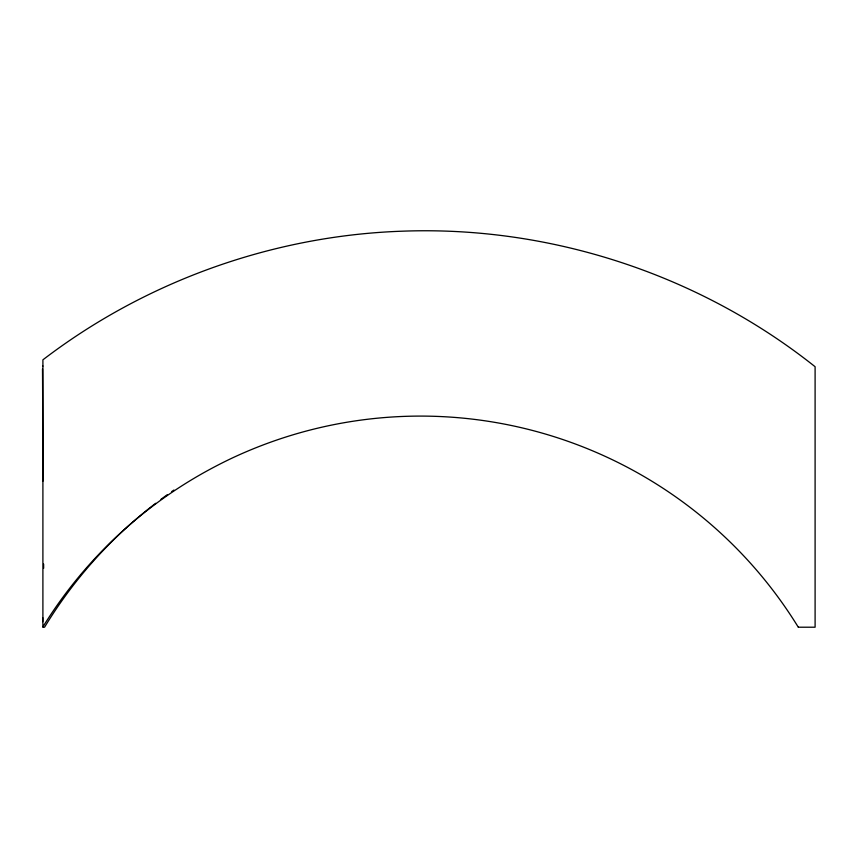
<?xml version="1.0" encoding="UTF-8"?>
<svg xmlns="http://www.w3.org/2000/svg" width="858" height="858" viewBox="0 0 858 858"><rect width="100%" height="100%" fill="white"/><g stroke="black" fill="none" stroke-linecap="round" stroke-linejoin="round"><path stroke-width="1.29" d="M42.911 366.034L42.9 626.887A444.219 444.197 -89.5 0 1 214.2 467.052A441.248 441.226 87.4 0 1 233.44 457.464A443.607 443.597 89.5 0 1 798.326 627.252M42.9 627.209L44.562 627.209A448.927 448.906 -90 0 1 155.684 503.292M798.412 627.209L815.1 627.209L815.1 366.72C699.002 274.335 549.506 225.375 401.254 231.231L401.169 231.231C272.265 235.875 145.324 281.435 42.9 359.824L42.911 366.066M42.707 621.685A494.487 0.879 -89.8 0 1 42.728 617.621M43.629 564.049A519.605 0.708 89.7 0 1 43.661 568.275M42.492 368.972A500.439 0.59 89.9 0 1 42.964 481.113M160.982 499.302A448.927 448.906 -90 0 1 167.407 494.626M171.739 491.559A448.927 448.906 -90 0 1 173.917 490.057"/></g></svg>
